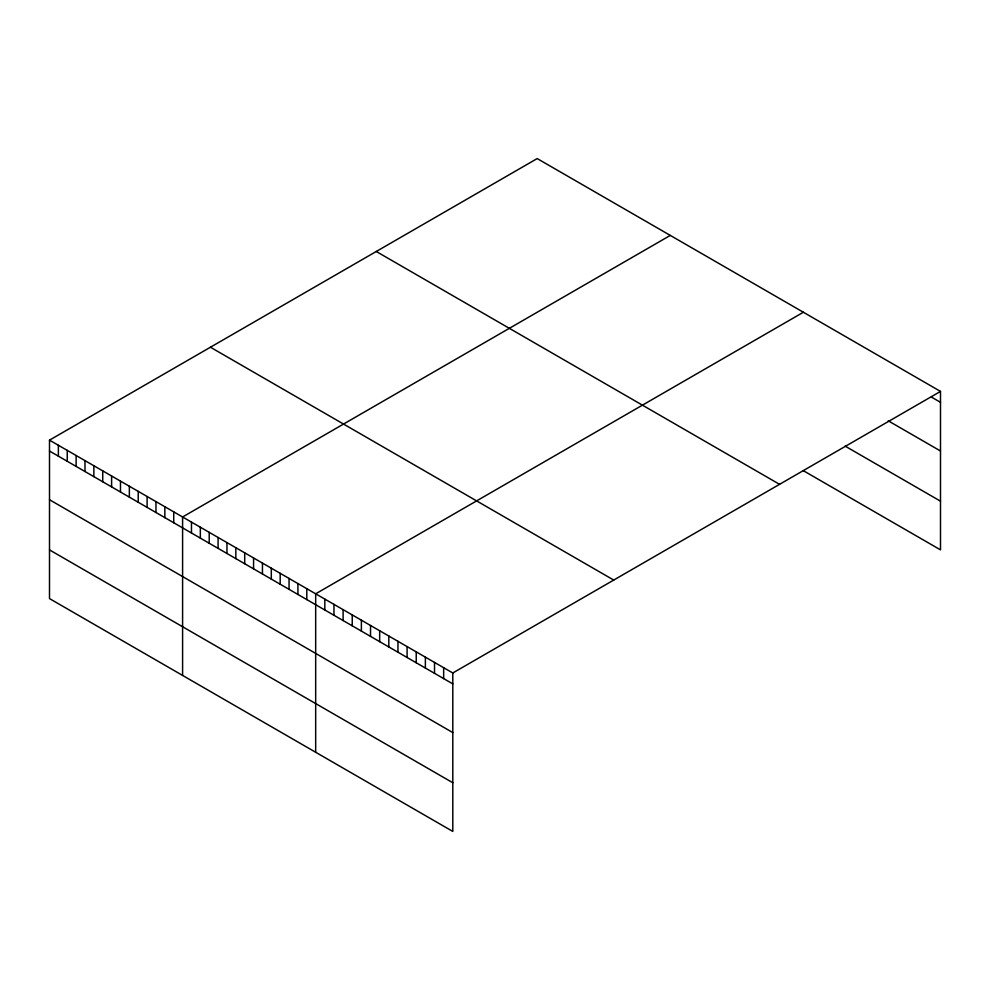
<?xml version="1.0" encoding="UTF-8"?>
<svg xmlns="http://www.w3.org/2000/svg" width="990" height="990" viewBox="0 0 990 990"><rect width="100%" height="100%" fill="white"/><g stroke="black" fill="none" stroke-linecap="round" stroke-linejoin="round"><path stroke-width="1.49" d="M49.5 440.142L452.801 672.977L452.801 831.427L49.5 598.591L49.5 440.142L537.199 158.573L940.5 391.409L940.5 549.858L803.373 470.696M670.292 235.41L182.593 516.978L182.593 675.428M803.373 312.246L315.674 593.814L315.674 752.264M452.801 672.977L940.5 391.409M931.355 397.027L940.5 402.311M888.265 420.837L940.5 451.007M845.163 446.131L940.5 501.175M376.262 251.485L779.563 484.333M210.437 347.218L613.738 580.066M49.5 451.032L452.801 683.88M49.5 499.727L452.801 732.575M49.5 549.896L452.801 782.744M443.656 667.705L443.656 678.608M434.523 662.421L434.523 673.324M425.378 657.15L425.378 668.052M416.233 651.865L416.233 662.768M407.088 646.594L407.088 657.496M397.955 641.31L397.955 652.212M388.81 636.038L388.81 646.94M379.665 630.766L379.665 641.656M370.532 625.482L370.532 636.384M361.387 620.21L361.387 631.1M352.242 614.926L352.242 625.829M343.109 609.654L343.109 620.544M333.964 604.37L333.964 615.273M324.819 599.099L324.819 609.989M306.801 588.691L306.801 599.593M297.928 583.568L297.928 594.47M289.055 578.445L289.055 589.347M280.182 573.321L280.182 584.224M271.31 568.198L271.31 579.101M262.449 563.075L262.449 573.977M253.576 557.952L253.576 568.854M244.703 552.841L244.703 563.731M235.83 547.718L235.83 558.607M226.958 542.594L226.958 553.484M218.085 537.471L218.085 548.361M209.212 532.348L209.212 543.238M200.339 527.225L200.339 538.115M191.466 522.101L191.466 532.991M173.72 511.855L173.72 522.757M164.847 506.732L164.847 517.634M155.975 501.608L155.975 512.511M147.102 496.485L147.102 507.387M138.229 491.362L138.229 502.264M129.356 486.239L129.356 497.141M120.483 481.115L120.483 492.018M111.61 475.992L111.61 486.894M102.737 470.869L102.737 481.771M93.864 465.746L93.864 476.648M84.992 460.635L84.992 471.525M76.119 455.511L76.119 466.401M67.246 450.388L67.246 461.278M58.373 445.265L58.373 456.155"/></g></svg>
